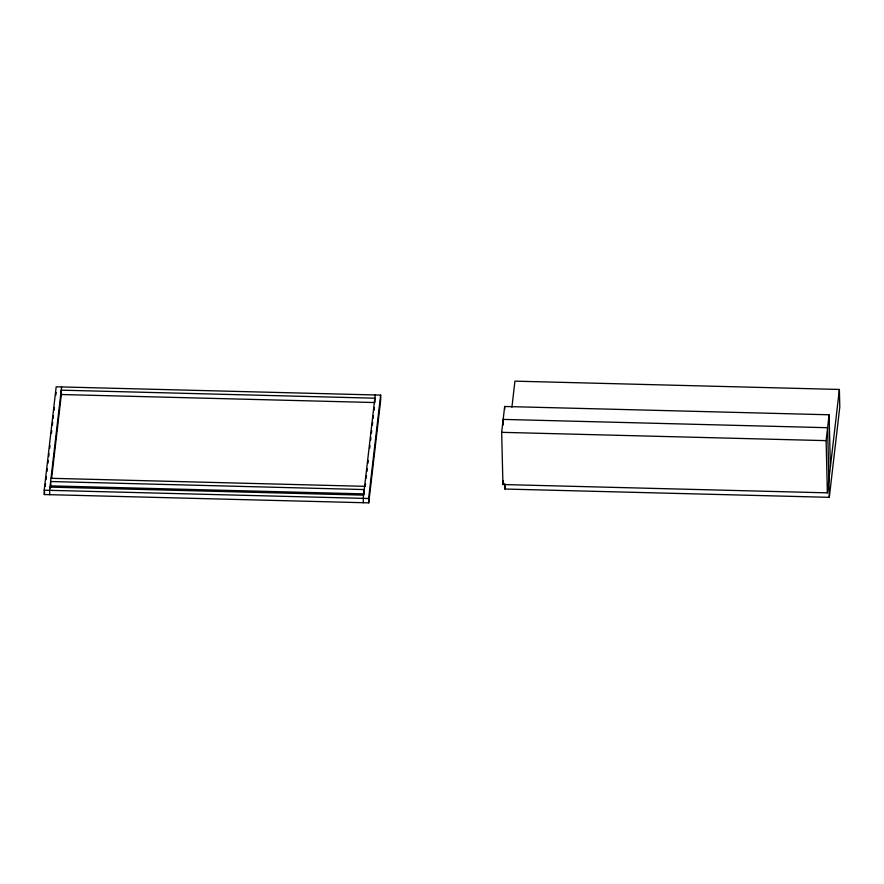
<?xml version="1.0" encoding="UTF-8"?>
<svg xmlns="http://www.w3.org/2000/svg" width="884" height="884" viewBox="0 0 884 884"><rect width="100%" height="100%" fill="white"/><g stroke="black" fill="none" stroke-linecap="round" stroke-linejoin="round"><path stroke-width="1.33" d="M44.2 490.2L56.189 386.805L380.639 395.104L380.739 399.457L368.75 502.852L44.31 494.543L44.2 490.2L368.639 498.499L380.639 395.104M44.31 494.543L44.62 491.824M45.25 486.388L45.57 483.659M46.045 479.581L46.355 476.863M46.985 471.415L47.305 468.697M47.935 463.26L48.255 460.531M48.73 456.453L49.04 453.735M49.67 448.287L49.99 445.569M51.405 433.326L51.725 430.607M52.355 425.16L52.675 422.442M53.139 418.364L53.46 415.635M54.09 410.198L54.41 407.48M55.825 395.236L56.145 392.507M61.604 386.938L49.603 490.333L49.714 494.686M50.498 487.88L50.819 485.161M51.604 478.366L61.394 394.01M375.225 394.971L363.236 498.366L363.335 502.709M365.236 486.388L365.545 483.67M366.175 478.222L366.495 475.504M366.971 471.426L367.28 468.697M367.921 463.26L368.23 460.542M369.656 448.298L369.965 445.569M370.595 440.133L370.915 437.414M371.391 433.326L371.7 430.607M372.33 425.171L372.65 422.442M373.125 418.364L373.435 415.646M374.076 410.198L374.385 407.48M511.913 407.192L514.93 381.148L839.38 389.457L827.38 492.852L502.941 484.543L501.659 432.331L504.665 406.485L829.104 414.784L830.374 466.995M502.941 484.543L503.394 480.664M839.38 389.457L839.8 406.861L829.303 497.327L504.863 489.029L505.184 486.277M827.38 492.852L826.109 440.641L829.104 414.784M501.659 432.331L826.109 440.641M51.007 478.299L364.628 486.322M49.979 487.106L363.611 495.128M829.303 497.327L827.601 427.712L503.162 419.403L503.294 424.906M504.665 406.485L504.731 409.226M504.731 483.67L504.863 489.029M368.639 498.499L368.75 502.852M374.849 398.198L61.228 390.164L61.328 394.518L374.96 402.552L374.849 398.198M364.252 489.559L50.631 481.526L50.731 485.88L364.363 493.902L364.252 489.559"/></g></svg>
